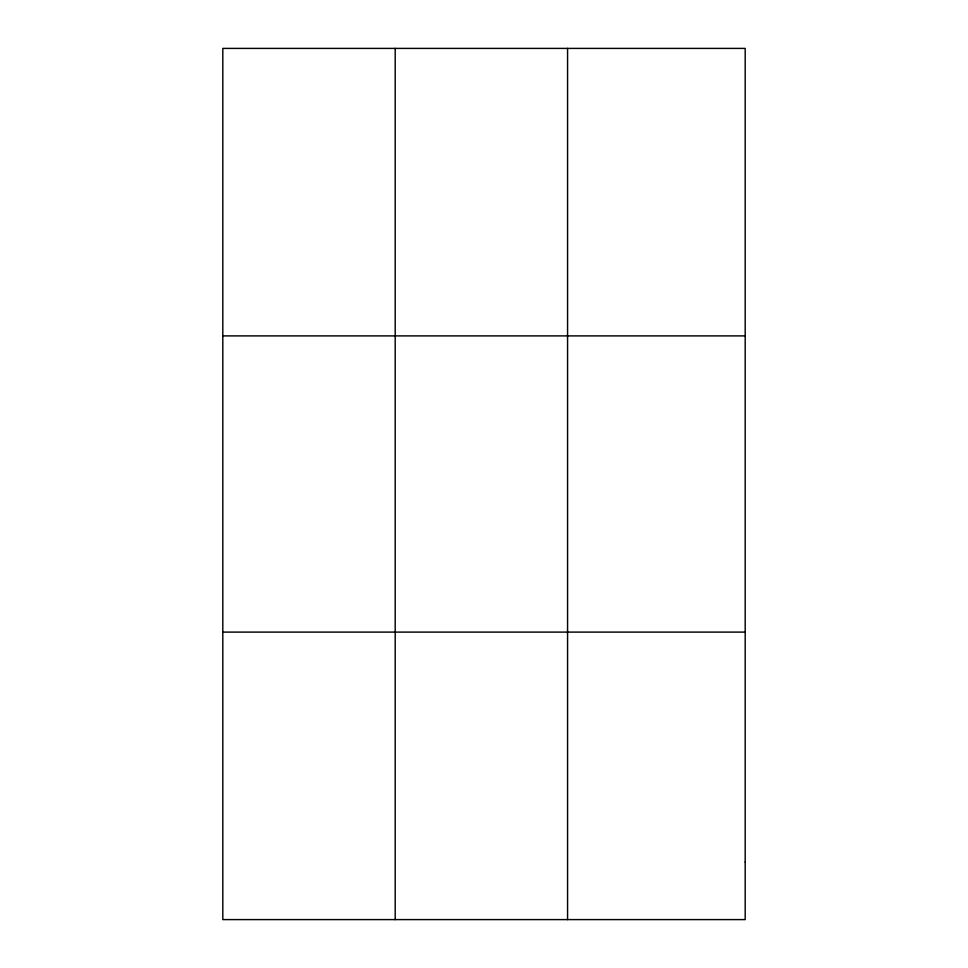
<?xml version="1.0" encoding="UTF-8"?>
<svg xmlns="http://www.w3.org/2000/svg" width="968" height="968" viewBox="0 0 968 968"><rect width="100%" height="100%" fill="white"/><g stroke="black" fill="none" stroke-linecap="round" stroke-linejoin="round"><path stroke-width="1.45" d="M395.198 48.4L395.198 919.6M567.575 48.4L567.575 919.6M222.809 335.896L745.191 335.896M222.809 632.104L745.191 632.104M745.191 862.101L745.191 919.6L222.809 919.6L222.809 48.4L745.191 48.4L745.191 862.101"/></g></svg>
